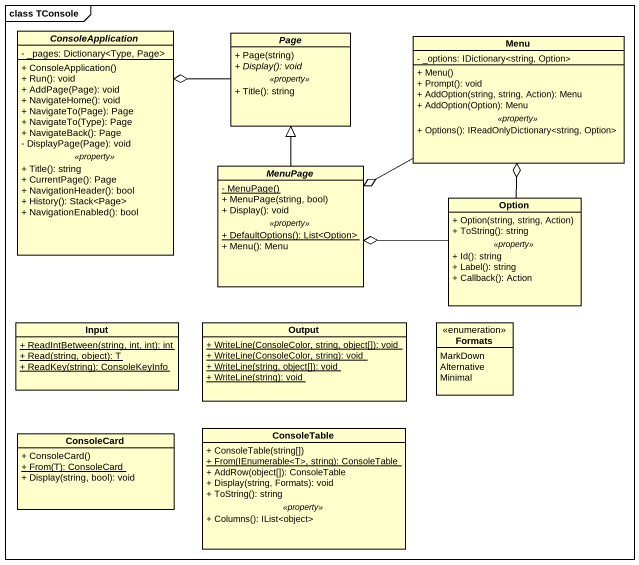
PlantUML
@startuml
mainframe class TConsole
hide circle
hide empty members
skinparam classAttributeIconSize 0
abstract class ConsoleApplication {
  - _pages: Dictionary<Type, Page>
  --
  + ConsoleApplication()
  + Run(): void
  + AddPage(Page): void
  + NavigateHome(): void
  + NavigateTo(Page): Page
  + NavigateTo(Type): Page
  + NavigateBack(): Page
  - DisplayPage(Page): void
  .. <<property>> ..
  + Title(): string
  + CurrentPage(): Page
  + NavigationHeader(): bool
  + History(): Stack<Page>
  + NavigationEnabled(): bool
}
abstract class "Page" as Page_ {
  + Page(string)
  {abstract} + Display(): void
  .. <<property>> ..
  + Title(): string
}
class Menu {
  - _options: IDictionary<string, Option>
  --
  + Menu()
  + Prompt(): void
  + AddOption(string, string, Action): Menu
  + AddOption(Option): Menu
  .. <<property>> ..
  + Options(): IReadOnlyDictionary<string, Option>
}
abstract class MenuPage {
  {static} - MenuPage()
  + MenuPage(string, bool)
  + Display(): void
  .. <<property>> ..
  {static} + DefaultOptions(): List<Option>
  + Menu(): Menu
}
class Option {
  + Option(string, string, Action)
  + ToString(): string
  .. <<property>> ..
  + Id(): string
  + Label(): string
  + Callback(): Action
}
class Input {
  {static} + ReadIntBetween(string, int, int): int
  {static} + Read(string, object): T
  {static} + ReadKey(string): ConsoleKeyInfo
}
class Output {
  {static} + WriteLine(ConsoleColor, string, object[]): void
  {static} + WriteLine(ConsoleColor, string): void
  {static} + WriteLine(string, object[]): void
  {static} + WriteLine(string): void
}
enum Formats {
  MarkDown
  Alternative
  Minimal
}
class ConsoleCard {
  + ConsoleCard()
  {static} + From(T): ConsoleCard
  + Display(string, bool): void
}
class ConsoleTable {
  + ConsoleTable(string[])
  {static} + From(IEnumerable<T>, string): ConsoleTable
  + AddRow(object[]): ConsoleTable
  + Display(string, Formats): void
  + ToString(): string
  .. <<property>> ..
  + Columns(): IList<object>
}
Page_ -left-o ConsoleApplication
Menu -left-o MenuPage
MenuPage -up-|> Page_
Option -up-o Menu
Option -left-o MenuPage
@enduml
